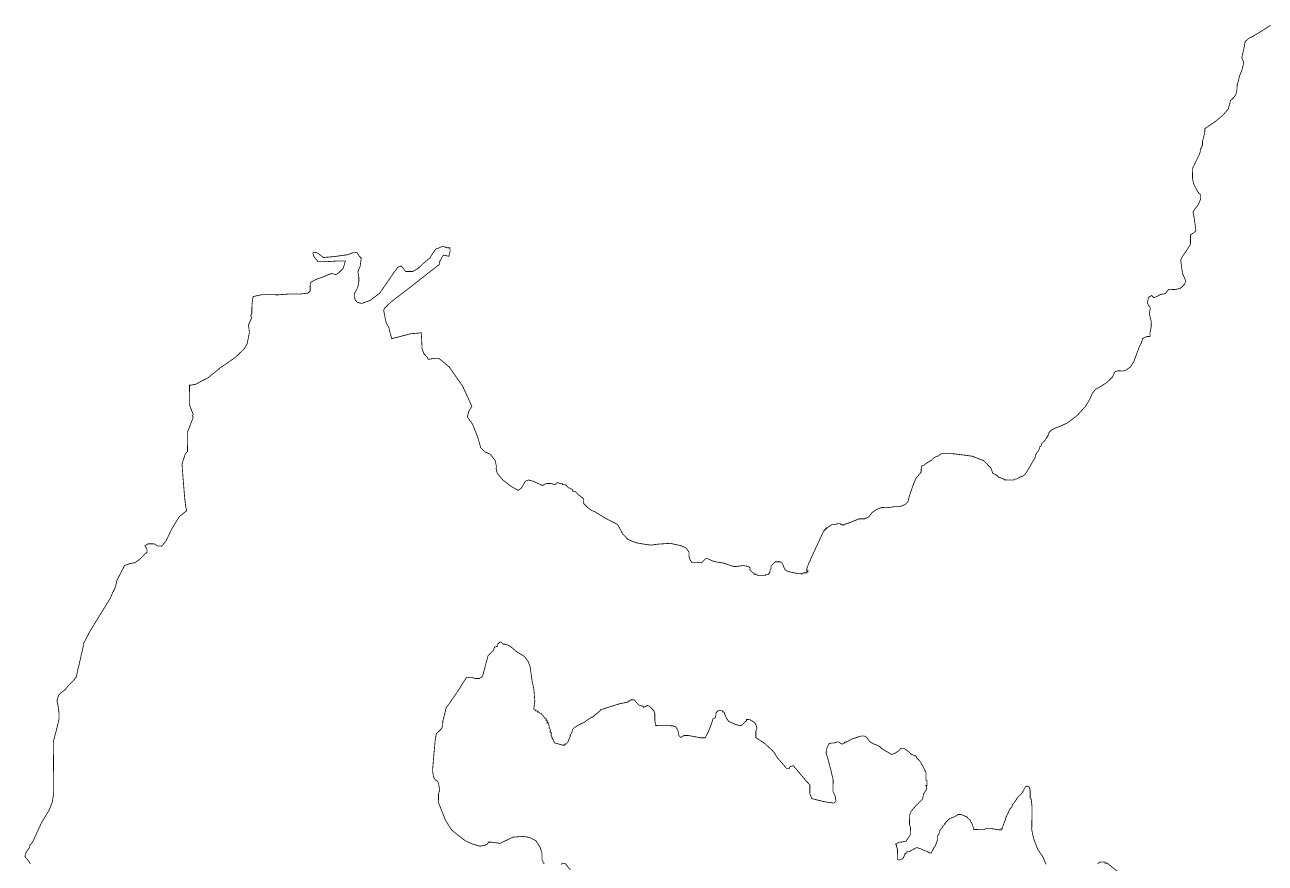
# Model space of a CAD drawing. Header units: metres. Extents: x 273899 to 302286, y 1977397 to 2102169.
# Drawn here: x 292428 to 297152, y 2023885 to 2027080 of the extents above; entities that cross this region are included whole.
import ezdxf

# ---------------------------------------------------------------- set-up
doc = ezdxf.new("R2010")
doc.units = ezdxf.units.M
doc.header["$MEASUREMENT"] = 0
doc.layers.add('HAZARDS LINE', color=1, linetype='Continuous')

msp = doc.modelspace()

# ---------------------------------------------------------------- linework, layer by layer
at = {"layer": 'HAZARDS LINE', "lineweight": 18}
for points in [[(297173.5, 2027078, 3.01, 3.01, 0), (297137, 2027054.5, 3.01, 3.01, 0), (297116.7, 2027042.7, 3.01, 3.01, 0), (297104.6, 2027034.9, 3.01, 3.01, 0), (297088.4, 2027027.1, 3.01, 3.01, 0), (297076.1, 2027015.2, 3.01, 3.01, 0), (297071.8, 2026991.2, 3.01, 3.01, 0), (297067.4, 2026971.2, 3.01, 3.01, 0), (297063.2, 2026955.1, 3.01, 3.01, 0), (297070.9, 2026934.9, 3.01, 3.01, 0), (297062.4, 2026902.9, 3.01, 3.01, 0), (297054, 2026883, 3.01, 3.01, 0), (297049.7, 2026862.9, 3.01, 3.01, 0), (297045.5, 2026851, 3.01, 3.01, 0), (297045.3, 2026834.9, 3.01, 3.01, 0), (297041, 2026814.9, 3.01, 3.01, 0), (297032.7, 2026802.9, 3.01, 3.01, 0), (297020.5, 2026791.1, 3.01, 3.01, 0), (297012, 2026759.1, 3.01, 3.01, 0), (296991.5, 2026735.3, 3.01, 3.01, 0), (296963.1, 2026711.6, 3.01, 3.01, 0), (296934.6, 2026691.9, 3.01, 3.01, 0), (296922.5, 2026684.1, 3.01, 3.01, 0), (296922.2, 2026668, 3.01, 3.01, 0), (296913.7, 2026636, 3.01, 3.01, 0), (296913.5, 2026619.9, 3.01, 3.01, 0), (296909.3, 2026612, 3.01, 3.01, 0), (296909.3, 2026608, 3.01, 3.01, 0), (296905.2, 2026608, 3.01, 3.01, 0), (296905.1, 2026596, 3.01, 3.01, 0), (296900.9, 2026584, 3.01, 3.01, 0), (296892.6, 2026568, 3.01, 3.01, 0), (296876, 2026532.1, 3.01, 3.01, 0), (296875.4, 2026496, 3.01, 3.01, 0), (296879.1, 2026475.8, 3.01, 3.01, 0), (296890.8, 2026451.5, 3.01, 3.01, 0), (296898.7, 2026439.4, 3.01, 3.01, 0), (296906.6, 2026431.2, 3.01, 3.01, 0), (296906.3, 2026415.2, 3.01, 3.01, 0), (296898, 2026395.2, 3.01, 3.01, 0), (296885.7, 2026379.3, 3.01, 3.01, 0), (296877.5, 2026367.4, 3.01, 3.01, 0), (296881.2, 2026347.2, 3.01, 3.01, 0), (296884.8, 2026323.1, 3.01, 3.01, 0), (296888.4, 2026294.9, 3.01, 3.01, 0), (296880.3, 2026287, 3.01, 3.01, 0), (296868.1, 2026279.1, 3.01, 3.01, 0), (296867.6, 2026243, 3.01, 3.01, 0), (296855.2, 2026223.1, 3.01, 3.01, 0), (296838.8, 2026199.2, 3.01, 3.01, 0), (296830.5, 2026183.3, 3.01, 3.01, 0), (296834.1, 2026155.1, 3.01, 3.01, 0), (296837.7, 2026130.9, 3.01, 3.01, 0), (296845.5, 2026114.8, 3.01, 3.01, 0), (296849.3, 2026102.6, 3.01, 3.01, 0), (296845.1, 2026090.7, 3.01, 3.01, 0), (296828.8, 2026074.8, 3.01, 3.01, 0), (296808.7, 2026071.1, 3.01, 3.01, 0), (296784.6, 2026071.5, 3.01, 3.01, 0), (296772.3, 2026055.6, 3.01, 3.01, 0), (296752.2, 2026051.9, 3.01, 3.01, 0), (296740, 2026044, 3.01, 3.01, 0), (296727.9, 2026040.2, 3.01, 3.01, 0), (296720, 2026048.4, 3.01, 3.01, 0), (296707.8, 2026040.5, 3.01, 3.01, 0), (296703.5, 2026020.5, 3.01, 3.01, 0), (296707.4, 2026012.4, 3.01, 3.01, 0), (296715.2, 2026000.2, 3.01, 3.01, 0), (296710.9, 2025980.2, 3.01, 3.01, 0), (296718.4, 2025947.9, 3.01, 3.01, 0), (296718.1, 2025927.9, 3.01, 3.01, 0), (296713.8, 2025907.8, 3.01, 3.01, 0), (296713.6, 2025891.8, 3.01, 3.01, 0), (296701.5, 2025892, 3.01, 3.01, 0), (296685.3, 2025884.2, 3.01, 3.01, 0), (296681.1, 2025868.2, 3.01, 3.01, 0), (296672.8, 2025852.2, 3.01, 3.01, 0), (296651.9, 2025796.3, 3.01, 3.01, 0), (296639.5, 2025776.4, 3.01, 3.01, 0), (296623.3, 2025764.6, 3.01, 3.01, 0), (296611.2, 2025760.8, 3.01, 3.01, 0), (296591.1, 2025761.1, 3.01, 3.01, 0), (296579, 2025757.2, 3.01, 3.01, 0), (296570.6, 2025737.3, 3.01, 3.01, 0), (296550.2, 2025717.5, 3.01, 3.01, 0), (296525.9, 2025701.8, 3.01, 3.01, 0), (296505.6, 2025690, 3.01, 3.01, 0), (296493.3, 2025674.2, 3.01, 3.01, 0), (296485, 2025654.2, 3.01, 3.01, 0), (296468.5, 2025626.3, 3.01, 3.01, 0), (296435.8, 2025590.7, 3.01, 3.01, 0), (296399.3, 2025563.1, 3.01, 3.01, 0), (296375, 2025551.4, 3.01, 3.01, 0), (296354.8, 2025543.7, 3.01, 3.01, 0), (296338.6, 2025535.9, 3.01, 3.01, 0), (296330.4, 2025528, 3.01, 3.01, 0), (296330.4, 2025524, 3.01, 3.01, 0), (296326.4, 2025524, 3.01, 3.01, 0), (296326.2, 2025516, 3.01, 3.01, 0), (296322.2, 2025512, 3.01, 3.01, 0), (296322.1, 2025508, 3.01, 3.01, 0), (296318, 2025504.1, 3.01, 3.01, 0), (296313.9, 2025496.1, 3.01, 3.01, 0), (296305.7, 2025488.2, 3.01, 3.01, 0), (296301.6, 2025484.2, 3.01, 3.01, 0), (296297.4, 2025472.2, 3.01, 3.01, 0), (296293.4, 2025472.3, 3.01, 3.01, 0), (296293.4, 2025468.3, 3.01, 3.01, 0), (296289.2, 2025456.3, 3.01, 3.01, 0), (296285.1, 2025452.3, 3.01, 3.01, 0), (296276.9, 2025440.4, 3.01, 3.01, 0), (296276.8, 2025432.4, 3.01, 3.01, 0), (296256.1, 2025396.5, 3.01, 3.01, 0), (296239.6, 2025368.7, 3.01, 3.01, 0), (296235.6, 2025364.7, 3.01, 3.01, 0), (296231.5, 2025360.8, 3.01, 3.01, 0), (296219.4, 2025356.9, 3.01, 3.01, 0), (296211.3, 2025353, 3.01, 3.01, 0), (296207.2, 2025349.1, 3.01, 3.01, 0), (296199.2, 2025349.2, 3.01, 3.01, 0), (296195.1, 2025345.2, 3.01, 3.01, 0), (296158.9, 2025345.8, 3.01, 3.01, 0), (296155, 2025349.9, 3.01, 3.01, 0), (296143, 2025354.1, 3.01, 3.01, 0), (296139, 2025354.1, 3.01, 3.01, 0), (296135, 2025358.2, 3.01, 3.01, 0), (296131.1, 2025362.3, 3.01, 3.01, 0), (296123.1, 2025366.4, 3.01, 3.01, 0), (296115.1, 2025370.6, 3.01, 3.01, 0), (296107.4, 2025390.8, 3.01, 3.01, 0), (296079.7, 2025419.3, 3.01, 3.01, 0), (296035.8, 2025436.1, 3.01, 3.01, 0), (295967.6, 2025445.1, 3.01, 3.01, 0), (295919.4, 2025445.9, 3.01, 3.01, 0), (295903.2, 2025434.1, 3.01, 3.01, 0), (295899.2, 2025434.1, 3.01, 3.01, 0), (295891.1, 2025430.2, 3.01, 3.01, 0), (295882.9, 2025422.3, 3.01, 3.01, 0), (295878.9, 2025418.4, 3.01, 3.01, 0), (295874.8, 2025418.4, 3.01, 3.01, 0), (295870.8, 2025414.5, 3.01, 3.01, 0), (295858.6, 2025406.6, 3.01, 3.01, 0), (295854.5, 2025402.7, 3.01, 3.01, 0), (295846.4, 2025398.8, 3.01, 3.01, 0), (295842.4, 2025398.8, 3.01, 3.01, 0), (295842, 2025374.7, 3.01, 3.01, 0), (295821.6, 2025350.9, 3.01, 3.01, 0), (295813.2, 2025331, 3.01, 3.01, 0), (295796.5, 2025283, 3.01, 3.01, 0), (295792.1, 2025263, 3.01, 3.01, 0), (295779.9, 2025251.1, 3.01, 3.01, 0), (295759.7, 2025243.4, 3.01, 3.01, 0), (295739.6, 2025243.7, 3.01, 3.01, 0), (295715.5, 2025240, 3.01, 3.01, 0), (295691.4, 2025240.4, 3.01, 3.01, 0), (295671.2, 2025232.7, 3.01, 3.01, 0), (295654.9, 2025220.9, 3.01, 3.01, 0), (295642.6, 2025205, 3.01, 3.01, 0), (295626.4, 2025197.2, 3.01, 3.01, 0), (295606.3, 2025197.5, 3.01, 3.01, 0), (295557.8, 2025178.2, 3.01, 3.01, 0), (295553.8, 2025178.2, 3.01, 3.01, 0), (295549.8, 2025174.3, 3.01, 3.01, 0), (295537.7, 2025174.5, 3.01, 3.01, 0), (295533.8, 2025178.5, 3.01, 3.01, 0), (295521.7, 2025178.7, 3.01, 3.01, 0), (295517.6, 2025174.8, 3.01, 3.01, 0), (295501.6, 2025175, 3.01, 3.01, 0), (295489.4, 2025167.2, 3.01, 3.01, 0), (295485.3, 2025163.2, 3.01, 3.01, 0), (295481.3, 2025163.3, 3.01, 3.01, 0), (295481.2, 2025159.2, 3.01, 3.01, 0), (295477.2, 2025159.3, 3.01, 3.01, 0), (295477.2, 2025155.3, 3.01, 3.01, 0), (295473.1, 2025155.4, 3.01, 3.01, 0), (295473.1, 2025151.3, 3.01, 3.01, 0), (295469.1, 2025151.4, 3.01, 3.01, 0), (295469, 2025147.4, 3.01, 3.01, 0), (295419.2, 2025039.7, 3.01, 3.01, 0), (295419.1, 2025035.6, 3.01, 3.01, 0), (295415, 2025031.7, 3.01, 3.01, 0), (295406.6, 2025007.7, 3.01, 3.01, 0), (295406.5, 2024999.7, 3.01, 3.01, 0), (295410.5, 2024999.6, 3.01, 3.01, 0), (295410.5, 2024995.6, 3.01, 3.01, 0), (295406.4, 2024995.7, 3.01, 3.01, 0), (295406.4, 2024991.6, 3.01, 3.01, 0), (295394.3, 2024991.8, 3.01, 3.01, 0), (295390.3, 2024987.9, 3.01, 3.01, 0), (295374.2, 2024988.1, 3.01, 3.01, 0), (295334.1, 2024996.8, 3.01, 3.01, 0), (295322.2, 2025005, 3.01, 3.01, 0), (295314.5, 2025025.2, 3.01, 3.01, 0), (295306.6, 2025033.3, 3.01, 3.01, 0), (295286.5, 2025033.6, 3.01, 3.01, 0), (295274.3, 2025021.8, 3.01, 3.01, 0), (295270.2, 2025017.8, 3.01, 3.01, 0), (295270, 2025005.8, 3.01, 3.01, 0), (295265.9, 2025001.8, 3.01, 3.01, 0), (295265.8, 2024993.8, 3.01, 3.01, 0), (295261.7, 2024989.8, 3.01, 3.01, 0), (295261.7, 2024985.8, 3.01, 3.01, 0), (295249.6, 2024986, 3.01, 3.01, 0), (295249.6, 2024982, 3.01, 3.01, 0), (295217.4, 2024982.5, 3.01, 3.01, 0), (295213.5, 2024986.5, 3.01, 3.01, 0), (295205.5, 2024986.7, 3.01, 3.01, 0), (295205.5, 2024990.7, 3.01, 3.01, 0), (295201.5, 2024990.7, 3.01, 3.01, 0), (295197.5, 2024994.8, 3.01, 3.01, 0), (295189.6, 2025003, 3.01, 3.01, 0), (295189.8, 2025011, 3.01, 3.01, 0), (295185.8, 2025015.1, 3.01, 3.01, 0), (295165.8, 2025019.4, 3.01, 3.01, 0), (295137.6, 2025015.8, 3.01, 3.01, 0), (295125.6, 2025016, 3.01, 3.01, 0), (295089.6, 2025028.6, 3.01, 3.01, 0), (295061.5, 2025033.1, 3.01, 3.01, 0), (295045.5, 2025037.3, 3.01, 3.01, 0), (295029.6, 2025045.6, 3.01, 3.01, 0), (295021.6, 2025045.7, 3.01, 3.01, 0), (295005.3, 2025029.9, 3.01, 3.01, 0), (294969.1, 2025030.4, 3.01, 3.01, 0), (294961.3, 2025042.6, 3.01, 3.01, 0), (294957.4, 2025054.7, 3.01, 3.01, 0), (294957.7, 2025070.8, 3.01, 3.01, 0), (294945.9, 2025087, 3.01, 3.01, 0), (294925.9, 2025095.4, 3.01, 3.01, 0), (294885.9, 2025104, 3.01, 3.01, 0), (294837.6, 2025100.7, 3.01, 3.01, 0), (294813.5, 2025097.1, 3.01, 3.01, 0), (294781.4, 2025101.6, 3.01, 3.01, 0), (294757.4, 2025106, 3.01, 3.01, 0), (294725.4, 2025118.5, 3.01, 3.01, 0), (294705.6, 2025138.9, 3.01, 3.01, 0), (294686.1, 2025175.4, 3.01, 3.01, 0), (294638.3, 2025200.2, 3.01, 3.01, 0), (294598.5, 2025224.9, 3.01, 3.01, 0), (294586.5, 2025229.1, 3.01, 3.01, 0), (294570.6, 2025241.4, 3.01, 3.01, 0), (294554.8, 2025257.7, 3.01, 3.01, 0), (294555, 2025273.8, 3.01, 3.01, 0), (294551.1, 2025277.9, 3.01, 3.01, 0), (294535.2, 2025290.2, 3.01, 3.01, 0), (294527.3, 2025298.3, 3.01, 3.01, 0), (294523.3, 2025302.4, 3.01, 3.01, 0), (294515.3, 2025302.5, 3.01, 3.01, 0), (294515.4, 2025306.5, 3.01, 3.01, 0), (294511.4, 2025310.6, 3.01, 3.01, 0), (294507.4, 2025310.7, 3.01, 3.01, 0), (294503.5, 2025314.8, 3.01, 3.01, 0), (294499.4, 2025314.8, 3.01, 3.01, 0), (294495.5, 2025318.9, 3.01, 3.01, 0), (294487.6, 2025327.1, 3.01, 3.01, 0), (294475.5, 2025327.2, 3.01, 3.01, 0), (294475.6, 2025331.3, 3.01, 3.01, 0), (294467.6, 2025331.4, 3.01, 3.01, 0), (294455.6, 2025335.6, 3.01, 3.01, 0), (294447.4, 2025327.7, 3.01, 3.01, 0), (294431.4, 2025331.9, 3.01, 3.01, 0), (294415.3, 2025332.2, 3.01, 3.01, 0), (294399.2, 2025324.4, 3.01, 3.01, 0), (294363.3, 2025341, 3.01, 3.01, 0), (294347.3, 2025345.3, 3.01, 3.01, 0), (294335.1, 2025341.4, 3.01, 3.01, 0), (294318.7, 2025313.6, 3.01, 3.01, 0), (294306.5, 2025305.7, 3.01, 3.01, 0), (294278.6, 2025322.2, 3.01, 3.01, 0), (294246.9, 2025346.8, 3.01, 3.01, 0), (294227.1, 2025371.2, 3.01, 3.01, 0), (294223.4, 2025387.3, 3.01, 3.01, 0), (294223.5, 2025399.4, 3.01, 3.01, 0), (294219.8, 2025419.5, 3.01, 3.01, 0), (294200.1, 2025443.9, 3.01, 3.01, 0), (294180.2, 2025452.3, 3.01, 3.01, 0), (294164.3, 2025468.6, 3.01, 3.01, 0), (294152.9, 2025508.9, 3.01, 3.01, 0), (294133.6, 2025557.4, 3.01, 3.01, 0), (294121.8, 2025573.7, 3.01, 3.01, 0), (294113.9, 2025585.9, 3.01, 3.01, 0), (294118.2, 2025605.9, 3.01, 3.01, 0), (294130.6, 2025625.8, 3.01, 3.01, 0), (294095.6, 2025702.6, 3.01, 3.01, 0), (294044.5, 2025775.7, 3.01, 3.01, 0), (294020.7, 2025796.2, 3.01, 3.01, 0), (294004.8, 2025808.5, 3.01, 3.01, 0), (293988.8, 2025808.7, 3.01, 3.01, 0), (293964.6, 2025805.1, 3.01, 3.01, 0), (293960.7, 2025813.2, 3.01, 3.01, 0), (293948.8, 2025825.4, 3.01, 3.01, 0), (293945, 2025833.5, 3.01, 3.01, 0), (293941.1, 2025845.6, 3.01, 3.01, 0), (293938, 2025905.9, 3.01, 3.01, 0), (293897.8, 2025902.5, 3.01, 3.01, 0), (293825.2, 2025883.5, 3.01, 3.01, 0), (293813.8, 2025927.9, 3.01, 3.01, 0), (293806, 2025940.1, 3.01, 3.01, 0), (293802.1, 2025952.2, 3.01, 3.01, 0), (293794.7, 2025992.5, 3.01, 3.01, 0), (293798.9, 2026000.5, 3.01, 3.01, 0), (293823.3, 2026024.2, 3.01, 3.01, 0), (293900.6, 2026083.3, 3.01, 3.01, 0), (293965.6, 2026134.5, 3.01, 3.01, 0), (294006.3, 2026166, 3.01, 3.01, 0), (294006.4, 2026174.1, 3.01, 3.01, 0), (294014.7, 2026190, 3.01, 3.01, 0), (294018.8, 2026198, 3.01, 3.01, 0), (294022.9, 2026201.9, 3.01, 3.01, 0), (294042.9, 2026197.6, 3.01, 3.01, 0), (294047.2, 2026213.6, 3.01, 3.01, 0), (294047.4, 2026229.7, 3.01, 3.01, 0), (294039.4, 2026229.8, 3.01, 3.01, 0), (294023.4, 2026234.1, 3.01, 3.01, 0), (294015.3, 2026234.2, 3.01, 3.01, 0), (293999.1, 2026226.4, 3.01, 3.01, 0), (293995.1, 2026226.5, 3.01, 3.01, 0), (293982.8, 2026210.6, 3.01, 3.01, 0), (293970.5, 2026190.7, 3.01, 3.01, 0), (293946.1, 2026171, 3.01, 3.01, 0), (293925.7, 2026151.2, 3.01, 3.01, 0), (293905.4, 2026139.5, 3.01, 3.01, 0), (293877.3, 2026139.9, 3.01, 3.01, 0), (293869.5, 2026152.1, 3.01, 3.01, 0), (293861.6, 2026160.2, 3.01, 3.01, 0), (293849.4, 2026156.4, 3.01, 3.01, 0), (293837.2, 2026140.5, 3.01, 3.01, 0), (293804.3, 2026092.8, 3.01, 3.01, 0), (293779.6, 2026057, 3.01, 3.01, 0), (293743.1, 2026029.4, 3.01, 3.01, 0), (293710.8, 2026017.9, 3.01, 3.01, 0), (293694.8, 2026022.1, 3.01, 3.01, 0), (293686.8, 2026030.3, 3.01, 3.01, 0), (293683, 2026042.4, 3.01, 3.01, 0), (293683.2, 2026054.4, 3.01, 3.01, 0), (293695.6, 2026078.4, 3.01, 3.01, 0), (293699.9, 2026098.4, 3.01, 3.01, 0), (293700.2, 2026118.5, 3.01, 3.01, 0), (293696.5, 2026138.6, 3.01, 3.01, 0), (293704.9, 2026158.6, 3.01, 3.01, 0), (293709.4, 2026190.7, 3.01, 3.01, 0), (293701.5, 2026198.8, 3.01, 3.01, 0), (293693.6, 2026211, 3.01, 3.01, 0), (293677.5, 2026211.2, 3.01, 3.01, 0), (293657.3, 2026203.5, 3.01, 3.01, 0), (293605, 2026196.3, 3.01, 3.01, 0), (293564.8, 2026192.9, 3.01, 3.01, 0), (293545, 2026209.2, 3.01, 3.01, 0), (293529, 2026213.5, 3.01, 3.01, 0), (293524.9, 2026209.5, 3.01, 3.01, 0), (293528.7, 2026197.4, 3.01, 3.01, 0), (293544.5, 2026177.1, 3.01, 3.01, 0), (293572.6, 2026176.7, 3.01, 3.01, 0), (293620.8, 2026179.9, 3.01, 3.01, 0), (293648.9, 2026179.5, 3.01, 3.01, 0), (293640.5, 2026151.5, 3.01, 3.01, 0), (293620.1, 2026131.7, 3.01, 3.01, 0), (293612, 2026127.9, 3.01, 3.01, 0), (293596, 2026132.1, 3.01, 3.01, 0), (293567.7, 2026120.5, 3.01, 3.01, 0), (293535.4, 2026108.9, 3.01, 3.01, 0), (293515.1, 2026097.2, 3.01, 3.01, 0), (293514.6, 2026065.1, 3.01, 3.01, 0), (293506.5, 2026057.1, 3.01, 3.01, 0), (293474.3, 2026053.6, 3.01, 3.01, 0), (293438.2, 2026054.2, 3.01, 3.01, 0), (293393.9, 2026050.8, 3.01, 3.01, 0), (293333.7, 2026051.7, 3.01, 3.01, 0), (293297.4, 2026044.3, 3.01, 3.01, 0), (293292.9, 2026012.2, 3.01, 3.01, 0), (293292.4, 2025980, 3.01, 3.01, 0), (293288.3, 2025972.1, 3.01, 3.01, 0), (293292.2, 2025964, 3.01, 3.01, 0), (293279.7, 2025936, 3.01, 3.01, 0), (293283.3, 2025907.9, 3.01, 3.01, 0), (293274.6, 2025863.8, 3.01, 3.01, 0), (293262.2, 2025843.9, 3.01, 3.01, 0), (293229.6, 2025812.3, 3.01, 3.01, 0), (293201.2, 2025792.6, 3.01, 3.01, 0), (293172.8, 2025773, 3.01, 3.01, 0), (293124, 2025733.5, 3.01, 3.01, 0), (293099.7, 2025721.8, 3.01, 3.01, 0), (293079.4, 2025710.1, 3.01, 3.01, 0), (293059.3, 2025706.4, 3.01, 3.01, 0), (293055.3, 2025706.4, 3.01, 3.01, 0), (293054.2, 2025634.1, 3.01, 3.01, 0), (293069.6, 2025593.7, 3.01, 3.01, 0), (293065.5, 2025589.8, 3.01, 3.01, 0), (293069.5, 2025585.7, 3.01, 3.01, 0), (293065.3, 2025573.7, 3.01, 3.01, 0), (293048.5, 2025529.8, 3.01, 3.01, 0), (293047.4, 2025453.4, 3.01, 3.01, 0), (293039.2, 2025445.5, 3.01, 3.01, 0), (293026.6, 2025405.6, 3.01, 3.01, 0), (293029.9, 2025361.3, 3.01, 3.01, 0), (293036.7, 2025276.8, 3.01, 3.01, 0), (293040.2, 2025248.7, 3.01, 3.01, 0), (293044, 2025228.5, 3.01, 3.01, 0), (293015.5, 2025204.8, 3.01, 3.01, 0), (292986.6, 2025157.1, 3.01, 3.01, 0), (292965.9, 2025113.2, 3.01, 3.01, 0), (292949.5, 2025093.4, 3.01, 3.01, 0), (292933.4, 2025093.6, 3.01, 3.01, 0), (292921.5, 2025101.8, 3.01, 3.01, 0), (292897.4, 2025102.2, 3.01, 3.01, 0), (292885.3, 2025094.3, 3.01, 3.01, 0), (292893.1, 2025082.2, 3.01, 3.01, 0), (292892.9, 2025070.1, 3.01, 3.01, 0), (292880.7, 2025058.2, 3.01, 3.01, 0), (292864.4, 2025042.4, 3.01, 3.01, 0), (292848.1, 2025030.6, 3.01, 3.01, 0), (292828, 2025026.9, 3.01, 3.01, 0), (292807.8, 2025019.2, 3.01, 3.01, 0), (292783, 2024971.3, 3.01, 3.01, 0), (292778.8, 2024963.4, 3.01, 3.01, 0), (292774.5, 2024943.3, 3.01, 3.01, 0), (292770.3, 2024931.4, 3.01, 3.01, 0), (292762, 2024915.4, 3.01, 3.01, 0), (292753.7, 2024895.5, 3.01, 3.01, 0), (292675.4, 2024768.1, 3.01, 3.01, 0), (292650.6, 2024720.2, 3.01, 3.01, 0), (292650.5, 2024712.2, 3.01, 3.01, 0), (292633.2, 2024636.1, 3.01, 3.01, 0), (292629, 2024620.1, 3.01, 3.01, 0), (292624.6, 2024596.1, 3.01, 3.01, 0), (292612.3, 2024580.2, 3.01, 3.01, 0), (292596, 2024564.4, 3.01, 3.01, 0), (292579.6, 2024544.5, 3.01, 3.01, 0), (292563.4, 2024532.7, 3.01, 3.01, 0), (292555.2, 2024524.8, 3.01, 3.01, 0), (292555.2, 2024520.8, 3.01, 3.01, 0), (292550.9, 2024504.8, 3.01, 3.01, 0), (292550.8, 2024500.8, 3.01, 3.01, 0), (292554.6, 2024484.7, 3.01, 3.01, 0), (292558.2, 2024456.5, 3.01, 3.01, 0), (292557.8, 2024432.4, 3.01, 3.01, 0), (292549.2, 2024396.4, 3.01, 3.01, 0), (292536.5, 2024348.3, 3.01, 3.01, 0), (292537.8, 2024171.5, 3.01, 3.01, 0), (292537.5, 2024151.5, 3.01, 3.01, 0), (292533, 2024119.4, 3.01, 3.01, 0), (292520.4, 2024087.4, 3.01, 3.01, 0), (292491.6, 2024039.7, 3.01, 3.01, 0), (292458.4, 2023967.9, 3.01, 3.01, 0), (292446.1, 2023952, 3.01, 3.01, 0), (292445.9, 2023943.9, 3.01, 3.01, 0), (292441.9, 2023940, 3.01, 3.01, 0), (292433.6, 2023928.1, 3.01, 3.01, 0), (292429.5, 2023920.1, 3.01, 3.01, 0), (292429.3, 2023908, 3.01, 3.01, 0), (292441.2, 2023895.8, 3.01, 3.01, 0), (292449, 2023883.6, 3.01, 3.01, 0)], [(294405.3, 2023881.9, 3.01, 3.01, 0), (294405.4, 2023886, 3.01, 3.01, 0), (294401.3, 2023886, 3.01, 3.01, 0), (294401.5, 2023894.1, 3.01, 3.01, 0), (294397.5, 2023898.1, 3.01, 3.01, 0), (294397.9, 2023922.2, 3.01, 3.01, 0), (294390.2, 2023946.5, 3.01, 3.01, 0), (294374.5, 2023970.8, 3.01, 3.01, 0), (294350.6, 2023983.2, 3.01, 3.01, 0), (294326.6, 2023987.6, 3.01, 3.01, 0), (294286.4, 2023984.2, 3.01, 3.01, 0), (294262.1, 2023972.5, 3.01, 3.01, 0), (294237.8, 2023960.8, 3.01, 3.01, 0), (294205.7, 2023965.3, 3.01, 3.01, 0), (294193.7, 2023965.5, 3.01, 3.01, 0), (294189.5, 2023957.6, 3.01, 3.01, 0), (294185.5, 2023957.6, 3.01, 3.01, 0), (294181.4, 2023953.7, 3.01, 3.01, 0), (294161.3, 2023949.9, 3.01, 3.01, 0), (294133.3, 2023958.4, 3.01, 3.01, 0), (294105.4, 2023970.9, 3.01, 3.01, 0), (294073.6, 2023995.5, 3.01, 3.01, 0), (294053.8, 2024011.8, 3.01, 3.01, 0), (294030.2, 2024048.4, 3.01, 3.01, 0), (294003.2, 2024117.1, 3.01, 3.01, 0), (294003.7, 2024149.2, 3.01, 3.01, 0), (294007.9, 2024165.2, 3.01, 3.01, 0), (294004.2, 2024185.4, 3.01, 3.01, 0), (294000.4, 2024197.5, 3.01, 3.01, 0), (293992.4, 2024201.6, 3.01, 3.01, 0), (293984.6, 2024213.8, 3.01, 3.01, 0), (293980.9, 2024237.9, 3.01, 3.01, 0), (293985.8, 2024298.1, 3.01, 3.01, 0), (293990.6, 2024350.3, 3.01, 3.01, 0), (293995.1, 2024378.4, 3.01, 3.01, 0), (294003.2, 2024386.3, 3.01, 3.01, 0), (294015.5, 2024398.1, 3.01, 3.01, 0), (294019.7, 2024410.1, 3.01, 3.01, 0), (294019.9, 2024426.2, 3.01, 3.01, 0), (294024.2, 2024442.2, 3.01, 3.01, 0), (294032.8, 2024478.2, 3.01, 3.01, 0), (294045.1, 2024494.1, 3.01, 3.01, 0), (294077.9, 2024541.8, 3.01, 3.01, 0), (294102.6, 2024581.6, 3.01, 3.01, 0), (294110.8, 2024593.5, 3.01, 3.01, 0), (294130.9, 2024593.2, 3.01, 3.01, 0), (294142.9, 2024589, 3.01, 3.01, 0), (294159, 2024588.8, 3.01, 3.01, 0), (294171.2, 2024596.6, 3.01, 3.01, 0), (294175.4, 2024612.6, 3.01, 3.01, 0), (294183.9, 2024644.7, 3.01, 3.01, 0), (294192.5, 2024676.7, 3.01, 3.01, 0), (294212.8, 2024696.4, 3.01, 3.01, 0), (294217, 2024708.4, 3.01, 3.01, 0), (294229.2, 2024712.3, 3.01, 3.01, 0), (294229.3, 2024720.3, 3.01, 3.01, 0), (294233.4, 2024724.3, 3.01, 3.01, 0), (294237.4, 2024728.2, 3.01, 3.01, 0), (294241.4, 2024728.2, 3.01, 3.01, 0), (294249.4, 2024720, 3.01, 3.01, 0), (294257.4, 2024719.9, 3.01, 3.01, 0), (294269.4, 2024715.7, 3.01, 3.01, 0), (294277.3, 2024711.5, 3.01, 3.01, 0), (294301.1, 2024691.1, 3.01, 3.01, 0), (294329, 2024674.6, 3.01, 3.01, 0), (294344.8, 2024654.3, 3.01, 3.01, 0), (294352.5, 2024634.1, 3.01, 3.01, 0), (294359.7, 2024581.7, 3.01, 3.01, 0), (294367.2, 2024545.4, 3.01, 3.01, 0), (294370.5, 2024501.2, 3.01, 3.01, 0), (294366.1, 2024473.1, 3.01, 3.01, 0), (294370.1, 2024469.1, 3.01, 3.01, 0), (294374.1, 2024469, 3.01, 3.01, 0), (294374, 2024465, 3.01, 3.01, 0), (294382, 2024464.9, 3.01, 3.01, 0), (294382, 2024460.8, 3.01, 3.01, 0), (294386, 2024460.8, 3.01, 3.01, 0), (294390, 2024456.7, 3.01, 3.01, 0), (294394, 2024456.6, 3.01, 3.01, 0), (294409.7, 2024436.3, 3.01, 3.01, 0), (294413.7, 2024436.3, 3.01, 3.01, 0), (294413.6, 2024428.2, 3.01, 3.01, 0), (294417.6, 2024428.2, 3.01, 3.01, 0), (294417.5, 2024420.1, 3.01, 3.01, 0), (294421.5, 2024420.1, 3.01, 3.01, 0), (294421.5, 2024416, 3.01, 3.01, 0), (294425.4, 2024408, 3.01, 3.01, 0), (294425.2, 2024399.9, 3.01, 3.01, 0), (294429.2, 2024395.8, 3.01, 3.01, 0), (294429, 2024383.8, 3.01, 3.01, 0), (294433, 2024383.7, 3.01, 3.01, 0), (294432.8, 2024371.7, 3.01, 3.01, 0), (294436.7, 2024363.6, 3.01, 3.01, 0), (294436.7, 2024359.6, 3.01, 3.01, 0), (294440.6, 2024355.5, 3.01, 3.01, 0), (294440.6, 2024351.5, 3.01, 3.01, 0), (294444.5, 2024347.4, 3.01, 3.01, 0), (294444.5, 2024343.4, 3.01, 3.01, 0), (294448.5, 2024343.3, 3.01, 3.01, 0), (294476.5, 2024334.9, 3.01, 3.01, 0), (294484.5, 2024334.7, 3.01, 3.01, 0), (294484.6, 2024338.8, 3.01, 3.01, 0), (294488.6, 2024338.7, 3.01, 3.01, 0), (294492.7, 2024342.6, 3.01, 3.01, 0), (294496.7, 2024346.6, 3.01, 3.01, 0), (294500.9, 2024358.6, 3.01, 3.01, 0), (294505.1, 2024366.6, 3.01, 3.01, 0), (294505.2, 2024374.6, 3.01, 3.01, 0), (294509.3, 2024378.6, 3.01, 3.01, 0), (294509.3, 2024382.6, 3.01, 3.01, 0), (294513.4, 2024386.5, 3.01, 3.01, 0), (294513.5, 2024394.6, 3.01, 3.01, 0), (294521.7, 2024402.5, 3.01, 3.01, 0), (294542, 2024414.2, 3.01, 3.01, 0), (294558.1, 2024422, 3.01, 3.01, 0), (294586.6, 2024441.7, 3.01, 3.01, 0), (294590.6, 2024441.6, 3.01, 3.01, 0), (294594.7, 2024445.6, 3.01, 3.01, 0), (294602.8, 2024453.5, 3.01, 3.01, 0), (294606.8, 2024453.4, 3.01, 3.01, 0), (294606.9, 2024457.4, 3.01, 3.01, 0), (294610.9, 2024457.4, 3.01, 3.01, 0), (294611, 2024461.4, 3.01, 3.01, 0), (294615, 2024461.3, 3.01, 3.01, 0), (294619.1, 2024465.3, 3.01, 3.01, 0), (294619.1, 2024469.3, 3.01, 3.01, 0), (294631.2, 2024473.1, 3.01, 3.01, 0), (294691.8, 2024492.3, 3.01, 3.01, 0), (294728, 2024499.8, 3.01, 3.01, 0), (294728.1, 2024503.8, 3.01, 3.01, 0), (294732.1, 2024503.7, 3.01, 3.01, 0), (294736.2, 2024507.7, 3.01, 3.01, 0), (294752.3, 2024507.4, 3.01, 3.01, 0), (294752.2, 2024503.4, 3.01, 3.01, 0), (294768, 2024487.1, 3.01, 3.01, 0), (294784, 2024482.8, 3.01, 3.01, 0), (294784, 2024478.8, 3.01, 3.01, 0), (294800.1, 2024486.6, 3.01, 3.01, 0), (294808.1, 2024482.5, 3.01, 3.01, 0), (294816, 2024474.3, 3.01, 3.01, 0), (294823.9, 2024466.2, 3.01, 3.01, 0), (294827.8, 2024454.1, 3.01, 3.01, 0), (294827.4, 2024430, 3.01, 3.01, 0), (294831.1, 2024409.8, 3.01, 3.01, 0), (294895.4, 2024408.8, 3.01, 3.01, 0), (294907.4, 2024404.6, 3.01, 3.01, 0), (294915.2, 2024392.5, 3.01, 3.01, 0), (294918.9, 2024372.3, 3.01, 3.01, 0), (294926.8, 2024364.2, 3.01, 3.01, 0), (294939, 2024372, 3.01, 3.01, 0), (294955.1, 2024371.8, 3.01, 3.01, 0), (295003.1, 2024363, 3.01, 3.01, 0), (295019.2, 2024362.8, 3.01, 3.01, 0), (295031.6, 2024386.7, 3.01, 3.01, 0), (295044.2, 2024418.6, 3.01, 3.01, 0), (295048.4, 2024434.6, 3.01, 3.01, 0), (295056.5, 2024438.5, 3.01, 3.01, 0), (295060.7, 2024450.5, 3.01, 3.01, 0), (295060.8, 2024458.5, 3.01, 3.01, 0), (295069, 2024466.5, 3.01, 3.01, 0), (295085, 2024466.2, 3.01, 3.01, 0), (295085, 2024462.2, 3.01, 3.01, 0), (295089, 2024462.1, 3.01, 3.01, 0), (295093, 2024458.1, 3.01, 3.01, 0), (295092.9, 2024454, 3.01, 3.01, 0), (295100.7, 2024437.8, 3.01, 3.01, 0), (295108.5, 2024425.7, 3.01, 3.01, 0), (295136.5, 2024413.2, 3.01, 3.01, 0), (295156.5, 2024408.9, 3.01, 3.01, 0), (295164.6, 2024416.8, 3.01, 3.01, 0), (295176.9, 2024428.6, 3.01, 3.01, 0), (295176.9, 2024432.7, 3.01, 3.01, 0), (295189, 2024432.5, 3.01, 3.01, 0), (295196.9, 2024428.3, 3.01, 3.01, 0), (295208.9, 2024420.1, 3.01, 3.01, 0), (295212.8, 2024412, 3.01, 3.01, 0), (295216.6, 2024399.9, 3.01, 3.01, 0), (295212.4, 2024387.9, 3.01, 3.01, 0), (295212, 2024363.8, 3.01, 3.01, 0), (295243.9, 2024343.3, 3.01, 3.01, 0), (295279.5, 2024310.6, 3.01, 3.01, 0), (295295.2, 2024286.2, 3.01, 3.01, 0), (295326.8, 2024249.6, 3.01, 3.01, 0), (295330.7, 2024245.5, 3.01, 3.01, 0), (295338.8, 2024245.4, 3.01, 3.01, 0), (295342.9, 2024253.4, 3.01, 3.01, 0), (295355, 2024257.2, 3.01, 3.01, 0), (295402.4, 2024200.2, 3.01, 3.01, 0), (295418.2, 2024183.9, 3.01, 3.01, 0), (295417.7, 2024151.8, 3.01, 3.01, 0), (295425.4, 2024131.6, 3.01, 3.01, 0), (295441.4, 2024127.3, 3.01, 3.01, 0), (295477.4, 2024118.7, 3.01, 3.01, 0), (295509.5, 2024114.2, 3.01, 3.01, 0), (295517.7, 2024122.1, 3.01, 3.01, 0), (295514, 2024142.3, 3.01, 3.01, 0), (295506.2, 2024158.5, 3.01, 3.01, 0), (295506.8, 2024202.7, 3.01, 3.01, 0), (295499.3, 2024234.9, 3.01, 3.01, 0), (295487.9, 2024279.3, 3.01, 3.01, 0), (295480.3, 2024303.5, 3.01, 3.01, 0), (295480.5, 2024319.6, 3.01, 3.01, 0), (295488.8, 2024335.5, 3.01, 3.01, 0), (295488.8, 2024339.5, 3.01, 3.01, 0), (295500.9, 2024343.4, 3.01, 3.01, 0), (295509, 2024343.2, 3.01, 3.01, 0), (295521.1, 2024347.1, 3.01, 3.01, 0), (295529.1, 2024346.9, 3.01, 3.01, 0), (295533.1, 2024342.9, 3.01, 3.01, 0), (295541, 2024338.7, 3.01, 3.01, 0), (295549.1, 2024342.6, 3.01, 3.01, 0), (295549.2, 2024346.6, 3.01, 3.01, 0), (295557.2, 2024346.5, 3.01, 3.01, 0), (295577.5, 2024358.3, 3.01, 3.01, 0), (295613.8, 2024369.8, 3.01, 3.01, 0), (295625.9, 2024369.6, 3.01, 3.01, 0), (295633.8, 2024365.4, 3.01, 3.01, 0), (295645.6, 2024349.2, 3.01, 3.01, 0), (295657.6, 2024341, 3.01, 3.01, 0), (295669.6, 2024336.8, 3.01, 3.01, 0), (295685.5, 2024328.5, 3.01, 3.01, 0), (295693.4, 2024320.3, 3.01, 3.01, 0), (295701.4, 2024316.2, 3.01, 3.01, 0), (295729.3, 2024299.7, 3.01, 3.01, 0), (295741.4, 2024303.5, 3.01, 3.01, 0), (295753.5, 2024311.4, 3.01, 3.01, 0), (295765.8, 2024323.3, 3.01, 3.01, 0), (295777.8, 2024323.1, 3.01, 3.01, 0), (295781.8, 2024319, 3.01, 3.01, 0), (295793.7, 2024310.8, 3.01, 3.01, 0), (295797.6, 2024306.7, 3.01, 3.01, 0), (295801.6, 2024302.6, 3.01, 3.01, 0), (295805.6, 2024298.5, 3.01, 3.01, 0), (295809.6, 2024298.5, 3.01, 3.01, 0), (295817.5, 2024294.3, 3.01, 3.01, 0), (295821.6, 2024294.3, 3.01, 3.01, 0), (295825.5, 2024286.2, 3.01, 3.01, 0), (295841.3, 2024269.9, 3.01, 3.01, 0), (295841.2, 2024265.9, 3.01, 3.01, 0), (295849.1, 2024253.7, 3.01, 3.01, 0), (295856.8, 2024237.5, 3.01, 3.01, 0), (295860.7, 2024229.4, 3.01, 3.01, 0), (295860.3, 2024201.3, 3.01, 3.01, 0), (295864.3, 2024201.2, 3.01, 3.01, 0), (295864, 2024181.1, 3.01, 3.01, 0), (295860, 2024181.2, 3.01, 3.01, 0), (295863.8, 2024169.1, 3.01, 3.01, 0), (295851.5, 2024149.2, 3.01, 3.01, 0), (295847.2, 2024129.2, 3.01, 3.01, 0), (295822.7, 2024105.4, 3.01, 3.01, 0), (295802.3, 2024081.6, 3.01, 3.01, 0), (295802.2, 2024077.6, 3.01, 3.01, 0), (295798.1, 2024069.7, 3.01, 3.01, 0), (295797.5, 2024033.5, 3.01, 3.01, 0), (295801.3, 2024021.4, 3.01, 3.01, 0), (295800.9, 2023993.3, 3.01, 3.01, 0), (295784.5, 2023969.4, 3.01, 3.01, 0), (295768.3, 2023965.6, 3.01, 3.01, 0), (295760.3, 2023965.8, 3.01, 3.01, 0), (295744.1, 2023958, 3.01, 3.01, 0), (295748.1, 2023953.9, 3.01, 3.01, 0), (295748, 2023949.9, 3.01, 3.01, 0), (295751.9, 2023937.8, 3.01, 3.01, 0), (295751.3, 2023901.6, 3.01, 3.01, 0), (295755.3, 2023897.5, 3.01, 3.01, 0), (295759.3, 2023897.5, 3.01, 3.01, 0), (295767.4, 2023901.4, 3.01, 3.01, 0), (295771.4, 2023901.3, 3.01, 3.01, 0), (295775.5, 2023909.3, 3.01, 3.01, 0), (295779.7, 2023917.3, 3.01, 3.01, 0), (295779.7, 2023921.3, 3.01, 3.01, 0), (295787.8, 2023925.2, 3.01, 3.01, 0), (295787.9, 2023929.2, 3.01, 3.01, 0), (295795.9, 2023929.1, 3.01, 3.01, 0), (295824.3, 2023944.7, 3.01, 3.01, 0), (295828.3, 2023944.6, 3.01, 3.01, 0), (295836.3, 2023940.5, 3.01, 3.01, 0), (295840.3, 2023940.4, 3.01, 3.01, 0), (295856.2, 2023932.2, 3.01, 3.01, 0), (295860.2, 2023932.1, 3.01, 3.01, 0), (295876.2, 2023923.8, 3.01, 3.01, 0), (295880.2, 2023923.8, 3.01, 3.01, 0), (295888.5, 2023939.7, 3.01, 3.01, 0), (295892.6, 2023947.7, 3.01, 3.01, 0), (295896.7, 2023951.6, 3.01, 3.01, 0), (295900.9, 2023967.6, 3.01, 3.01, 0), (295905, 2023971.6, 3.01, 3.01, 0), (295905.3, 2023991.7, 3.01, 3.01, 0), (295909.4, 2023995.6, 3.01, 3.01, 0), (295913.7, 2024011.6, 3.01, 3.01, 0), (295921.8, 2024019.6, 3.01, 3.01, 0), (295921.9, 2024023.6, 3.01, 3.01, 0), (295926, 2024027.5, 3.01, 3.01, 0), (295930, 2024031.5, 3.01, 3.01, 0), (295930.1, 2024035.5, 3.01, 3.01, 0), (295934.1, 2024035.4, 3.01, 3.01, 0), (295934.2, 2024039.5, 3.01, 3.01, 0), (295942.3, 2024047.4, 3.01, 3.01, 0), (295946.4, 2024051.3, 3.01, 3.01, 0), (295950.5, 2024055.3, 3.01, 3.01, 0), (295970.7, 2024063, 3.01, 3.01, 0), (295982.9, 2024070.9, 3.01, 3.01, 0), (295994.9, 2024070.7, 3.01, 3.01, 0), (296014.9, 2024062.3, 3.01, 3.01, 0), (296026.7, 2024050.1, 3.01, 3.01, 0), (296030.7, 2024050, 3.01, 3.01, 0), (296030.6, 2024042, 3.01, 3.01, 0), (296034.6, 2024037.9, 3.01, 3.01, 0), (296038.5, 2024029.8, 3.01, 3.01, 0), (296038.4, 2024025.8, 3.01, 3.01, 0), (296042.4, 2024021.7, 3.01, 3.01, 0), (296042.2, 2024013.7, 3.01, 3.01, 0), (296082.4, 2024013.1, 3.01, 3.01, 0), (296086.5, 2024017, 3.01, 3.01, 0), (296110.6, 2024016.7, 3.01, 3.01, 0), (296142.6, 2024012.2, 3.01, 3.01, 0), (296146.7, 2024012.1, 3.01, 3.01, 0), (296146.7, 2024016.1, 3.01, 3.01, 0), (296150.7, 2024016.1, 3.01, 3.01, 0), (296150.9, 2024024.1, 3.01, 3.01, 0), (296154.9, 2024028.1, 3.01, 3.01, 0), (296155, 2024032.1, 3.01, 3.01, 0), (296163.3, 2024052, 3.01, 3.01, 0), (296163.4, 2024056, 3.01, 3.01, 0), (296180, 2024092, 3.01, 3.01, 0), (296188.2, 2024099.9, 3.01, 3.01, 0), (296188.2, 2024103.9, 3.01, 3.01, 0), (296192.4, 2024111.9, 3.01, 3.01, 0), (296196.4, 2024115.8, 3.01, 3.01, 0), (296204.7, 2024127.7, 3.01, 3.01, 0), (296208.8, 2024135.7, 3.01, 3.01, 0), (296217, 2024143.6, 3.01, 3.01, 0), (296221, 2024147.6, 3.01, 3.01, 0), (296225.1, 2024151.5, 3.01, 3.01, 0), (296229.2, 2024155.5, 3.01, 3.01, 0), (296229.2, 2024159.5, 3.01, 3.01, 0), (296233.3, 2024163.5, 3.01, 3.01, 0), (296233.4, 2024167.5, 3.01, 3.01, 0), (296237.5, 2024171.4, 3.01, 3.01, 0), (296237.5, 2024175.5, 3.01, 3.01, 0), (296245.6, 2024179.3, 3.01, 3.01, 0), (296253.6, 2024175.2, 3.01, 3.01, 0), (296257.4, 2024163.1, 3.01, 3.01, 0), (296257, 2024135, 3.01, 3.01, 0), (296260.9, 2024130.9, 3.01, 3.01, 0), (296264.5, 2024098.7, 3.01, 3.01, 0), (296263.2, 2024014.4, 3.01, 3.01, 0), (296266.9, 2023994.2, 3.01, 3.01, 0), (296270.7, 2023978.1, 3.01, 3.01, 0), (296286.1, 2023937.7, 3.01, 3.01, 0), (296305.8, 2023909.2, 3.01, 3.01, 0), (296317.4, 2023880.9, 3.01, 3.01, 0)], [(294505.4, 2023860.3, 3.01, 3.01, 0), (294485.7, 2023884.7, 3.01, 3.01, 0), (294477.7, 2023884.9, 3.01, 3.01, 0), (294469.6, 2023881, 3.01, 3.01, 0)], [(296514.2, 2023882, 3.01, 3.01, 0), (296518.3, 2023885.9, 3.01, 3.01, 0), (296522.4, 2023889.9, 3.01, 3.01, 0), (296542.5, 2023889.6, 3.01, 3.01, 0), (296542.4, 2023885.6, 3.01, 3.01, 0), (296550.4, 2023885.4, 3.01, 3.01, 0), (296602, 2023844.5, 3.01, 3.01, 0)]]:
    msp.add_lwpolyline(points, format="xyseb", dxfattribs=at)

doc.saveas('drawing.dxf')
